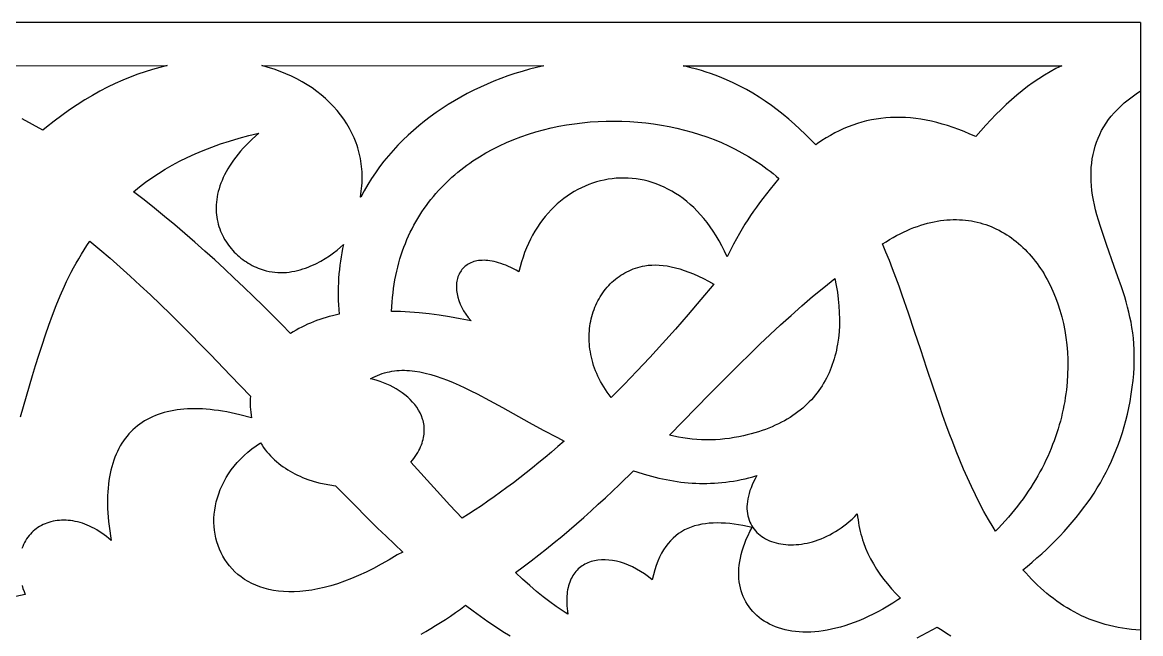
# Model space of a CAD drawing. Extents: x -170 to 170, y -20 to 44.
# Drawn here: x 114.6 to 170.2, y 13.1 to 43.5 of the extents above; entities that cross this region are included whole.
import ezdxf

# ---------------------------------------------------------------- set-up
doc = ezdxf.new("R2010")
doc.units = 0
doc.header["$MEASUREMENT"] = 0
doc.layers.get('0').update_dxf_attribs({"linetype": 'CONTINUOUS'})
doc.layers.add('LAYER_1', color=18, linetype='CONTINUOUS')

msp = doc.modelspace()

# ---------------------------------------------------------------- linework, layer by layer
msp.add_line((170.235, 43.518), (170.235, -20.482))
at = {"layer": 'LAYER_1'}
for points in [[(170.235, 43.518), (-170.138, 43.518)], [(107.188, 41.361), (121.778, 41.362), (121.416, 41.274), (121.051, 41.173), (120.683, 41.059), (120.312, 40.932), (119.94, 40.792), (119.566, 40.638), (119.19, 40.47), (118.813, 40.288), (118.435, 40.092), (118.055, 39.881), (117.675, 39.655), (117.294, 39.415), (116.913, 39.159), (116.532, 38.888), (116.151, 38.602), (115.77, 38.299), (115.585, 38.15), (115.078, 38.44), (114.568, 38.718)], [(170.235, 13.253), (170.003, 13.268), (169.775, 13.29), (169.55, 13.317), (169.328, 13.35), (169.111, 13.389), (168.896, 13.433), (168.685, 13.482), (168.477, 13.537), (168.273, 13.598), (168.071, 13.663), (167.873, 13.734), (167.679, 13.809), (167.487, 13.89), (167.298, 13.976), (167.112, 14.066), (166.93, 14.161), (166.75, 14.261), (166.573, 14.365), (166.399, 14.474), (166.228, 14.588), (166.059, 14.705), (165.894, 14.827), (165.731, 14.954), (165.571, 15.084), (165.413, 15.218), (165.258, 15.357), (165.105, 15.499), (164.955, 15.645), (164.807, 15.795), (164.662, 15.948), (164.519, 16.106), (164.378, 16.266), (164.58, 16.433), (164.828, 16.641), (165.071, 16.851), (165.31, 17.063), (165.543, 17.278), (165.771, 17.496), (165.993, 17.716), (166.211, 17.939), (166.423, 18.165), (166.629, 18.394), (166.83, 18.626), (167.025, 18.861), (167.215, 19.099), (167.399, 19.34), (167.577, 19.585), (167.749, 19.833), (167.915, 20.084), (168.075, 20.339), (168.229, 20.598), (168.377, 20.86), (168.519, 21.126), (168.654, 21.396), (168.783, 21.669), (168.906, 21.947), (169.022, 22.229), (169.131, 22.515), (169.234, 22.805), (169.33, 23.099), (169.419, 23.398), (169.502, 23.701), (169.578, 24.008), (169.646, 24.32), (169.708, 24.637), (169.769, 25), (169.82, 25.351), (169.86, 25.689), (169.889, 26.017), (169.909, 26.334), (169.919, 26.641), (169.92, 26.939), (169.912, 27.23), (169.896, 27.512), (169.872, 27.788), (169.841, 28.059), (169.802, 28.323), (169.757, 28.584), (169.705, 28.841), (169.647, 29.094), (169.583, 29.346), (169.515, 29.596), (169.441, 29.845), (169.364, 30.094), (169.282, 30.344), (169.108, 30.85), (168.923, 31.367), (168.531, 32.461), (168.331, 33.05), (168.231, 33.357), (168.133, 33.674), (168.059, 33.928), (167.993, 34.179), (167.935, 34.426), (167.886, 34.671), (167.845, 34.912), (167.813, 35.15), (167.789, 35.385), (167.773, 35.617), (167.766, 35.845), (167.769, 36.07), (167.78, 36.292), (167.8, 36.51), (167.829, 36.724), (167.867, 36.936), (167.915, 37.143), (167.972, 37.348), (168.038, 37.548), (168.114, 37.745), (168.2, 37.938), (168.295, 38.128), (168.401, 38.314), (168.516, 38.496), (168.641, 38.674), (168.776, 38.848), (168.922, 39.019), (169.078, 39.186), (169.244, 39.348), (169.421, 39.507), (169.608, 39.662), (169.806, 39.812), (170.015, 39.959), (170.235, 40.101)], [(114.475, 23.871), (114.779, 24.903), (115.08, 25.93), (115.234, 26.441), (115.39, 26.948), (115.55, 27.452), (115.716, 27.953), (115.888, 28.449), (116.068, 28.94), (116.257, 29.425), (116.456, 29.905), (116.666, 30.378), (116.776, 30.612), (116.889, 30.844), (117.005, 31.074), (117.125, 31.302), (117.249, 31.528), (117.377, 31.752), (117.508, 31.974), (117.644, 32.193), (117.784, 32.41), (117.929, 32.625), (118.432, 32.208), (118.935, 31.778), (119.438, 31.337), (119.939, 30.885), (120.441, 30.423), (120.942, 29.952), (121.442, 29.472), (121.942, 28.985), (122.442, 28.491), (122.94, 27.991), (123.439, 27.485), (123.936, 26.975), (124.93, 25.943), (125.922, 24.9), (125.913, 24.772), (125.909, 24.642), (125.91, 24.509), (125.914, 24.376), (125.923, 24.24), (125.936, 24.103), (125.953, 23.964), (125.975, 23.823), (125.394, 23.979), (125.174, 24.03), (124.958, 24.077), (124.744, 24.119), (124.534, 24.156), (124.327, 24.188), (124.124, 24.215), (123.923, 24.237), (123.726, 24.255), (123.533, 24.268), (123.342, 24.275), (123.155, 24.278), (122.972, 24.276), (122.792, 24.27), (122.616, 24.258), (122.443, 24.242), (122.273, 24.221), (122.108, 24.195), (121.946, 24.164), (121.787, 24.129), (121.633, 24.089), (121.482, 24.044), (121.335, 23.994), (121.191, 23.94), (121.052, 23.88), (120.916, 23.817), (120.785, 23.748), (120.657, 23.675), (120.533, 23.597), (120.413, 23.514), (120.298, 23.426), (120.186, 23.334), (120.078, 23.237), (119.975, 23.136), (119.876, 23.03), (119.781, 22.919), (119.69, 22.804), (119.603, 22.684), (119.521, 22.559), (119.443, 22.43), (119.37, 22.296), (119.3, 22.157), (119.236, 22.014), (119.175, 21.866), (119.119, 21.714), (119.068, 21.557), (119.021, 21.396), (118.979, 21.23), (118.942, 21.059), (118.909, 20.884), (118.881, 20.704), (118.857, 20.52), (118.839, 20.331), (118.825, 20.138), (118.816, 19.94), (118.811, 19.738), (118.812, 19.531), (118.818, 19.32), (118.828, 19.104), (118.844, 18.884), (118.864, 18.659), (118.89, 18.43), (118.92, 18.196), (118.956, 17.958), (118.997, 17.716), (118.879, 17.818), (118.76, 17.914), (118.641, 18.005), (118.521, 18.09), (118.401, 18.17), (118.281, 18.244), (118.161, 18.313), (118.04, 18.376), (117.92, 18.434), (117.8, 18.486), (117.68, 18.533), (117.561, 18.576), (117.442, 18.613), (117.323, 18.645), (117.206, 18.671), (117.089, 18.693), (116.974, 18.711), (116.859, 18.723), (116.746, 18.73), (116.634, 18.733), (116.523, 18.731), (116.414, 18.724), (116.307, 18.713), (116.201, 18.698), (116.097, 18.678), (115.995, 18.653), (115.896, 18.624), (115.798, 18.591), (115.703, 18.554), (115.61, 18.513), (115.52, 18.467), (115.433, 18.418), (115.348, 18.364), (115.266, 18.307), (115.188, 18.245), (115.112, 18.18), (115.039, 18.111), (114.97, 18.038), (114.904, 17.962), (114.842, 17.882), (114.784, 17.798), (114.729, 17.711), (114.678, 17.621), (114.632, 17.527), (114.589, 17.43), (114.551, 17.33)], [(114.559, 15.472), (114.603, 15.327), (114.654, 15.18), (114.711, 15.03), (114.246, 14.936)], [(134.423, 13.061), (134.661, 13.196), (134.902, 13.336), (135.143, 13.483), (135.387, 13.635), (135.632, 13.794), (135.879, 13.959), (136.128, 14.131), (136.379, 14.309), (136.631, 14.494), (137.003, 14.215), (137.374, 13.945), (137.745, 13.686), (138.115, 13.436), (138.485, 13.198), (138.854, 12.97)], [(159.113, 12.872), (159.613, 13.138), (160.105, 13.408), (160.356, 13.248), (160.57, 13.11), (160.785, 12.976)]]:
    msp.add_lwpolyline(points, dxfattribs=at)
for points in [[(140.532, 41.361), (140.168, 41.276), (139.807, 41.181), (139.449, 41.079), (139.093, 40.968), (138.741, 40.849), (138.393, 40.723), (138.048, 40.588), (137.708, 40.445), (137.372, 40.295), (137.041, 40.136), (136.714, 39.97), (136.393, 39.797), (136.076, 39.615), (135.766, 39.427), (135.461, 39.231), (135.163, 39.027), (134.871, 38.816), (134.585, 38.598), (134.307, 38.373), (134.035, 38.14), (133.771, 37.901), (133.514, 37.655), (133.266, 37.401), (133.025, 37.141), (132.793, 36.874), (132.569, 36.601), (132.355, 36.321), (132.149, 36.034), (131.953, 35.74), (131.766, 35.441), (131.589, 35.135), (131.423, 34.822), (131.399, 34.822), (131.424, 34.965), (131.444, 35.106), (131.461, 35.247), (131.474, 35.387), (131.483, 35.527), (131.489, 35.666), (131.49, 35.804), (131.488, 35.941), (131.482, 36.077), (131.473, 36.213), (131.46, 36.348), (131.443, 36.482), (131.423, 36.615), (131.399, 36.746), (131.372, 36.877), (131.341, 37.007), (131.307, 37.136), (131.27, 37.263), (131.229, 37.39), (131.185, 37.515), (131.087, 37.762), (130.977, 38.004), (130.853, 38.24), (130.718, 38.471), (130.571, 38.696), (130.411, 38.915), (130.241, 39.127), (130.059, 39.333), (129.867, 39.531), (129.663, 39.723), (129.45, 39.907), (129.226, 40.083), (128.993, 40.251), (128.75, 40.411), (128.497, 40.563), (128.236, 40.705), (127.966, 40.839), (127.688, 40.963), (127.401, 41.078), (127.107, 41.183), (126.805, 41.277), (126.495, 41.362)], [(166.307, 41.361), (166.015, 41.216), (165.728, 41.06), (165.443, 40.892), (165.163, 40.713), (164.885, 40.524), (164.611, 40.324), (164.34, 40.114), (164.072, 39.895), (163.807, 39.666), (163.545, 39.429), (163.285, 39.182), (163.029, 38.928), (162.774, 38.665), (162.522, 38.394), (162.273, 38.117), (162.025, 37.832), (161.74, 37.959), (161.457, 38.077), (161.178, 38.185), (160.901, 38.285), (160.627, 38.376), (160.356, 38.457), (160.088, 38.53), (159.822, 38.593), (159.559, 38.647), (159.299, 38.693), (159.041, 38.73), (158.786, 38.757), (158.533, 38.776), (158.283, 38.786), (158.035, 38.787), (157.79, 38.78), (157.547, 38.763), (157.306, 38.738), (157.068, 38.704), (156.831, 38.662), (156.597, 38.611), (156.365, 38.551), (156.135, 38.482), (155.907, 38.405), (155.681, 38.32), (155.457, 38.226), (155.235, 38.123), (155.015, 38.012), (154.796, 37.893), (154.58, 37.765), (154.365, 37.628), (154.152, 37.484), (154.067, 37.425), (153.807, 37.688), (153.543, 37.946), (153.274, 38.2), (153, 38.448), (152.721, 38.69), (152.437, 38.926), (152.148, 39.155), (151.853, 39.376), (151.552, 39.588), (151.246, 39.792), (150.934, 39.987), (150.615, 40.172), (150.291, 40.346), (149.96, 40.51), (149.623, 40.662), (149.279, 40.802), (149.055, 40.886), (148.83, 40.966), (148.604, 41.042), (148.377, 41.114), (148.148, 41.182), (147.919, 41.245), (147.688, 41.305), (147.457, 41.361)], [(144.417, 38.599), (144.813, 38.581), (145.208, 38.553), (145.602, 38.514), (145.994, 38.464), (146.383, 38.403), (146.77, 38.331), (147.154, 38.249), (147.535, 38.156), (147.911, 38.052), (148.282, 37.938), (148.649, 37.813), (149.01, 37.678), (149.366, 37.531), (149.715, 37.375), (150.057, 37.208), (150.392, 37.03), (150.72, 36.842), (151.039, 36.644), (151.35, 36.435), (151.651, 36.216), (151.799, 36.103), (151.943, 35.987), (152.086, 35.868), (152.226, 35.747), (151.796, 35.218), (151.429, 34.751), (151.263, 34.533), (151.107, 34.321), (150.959, 34.112), (150.817, 33.903), (150.678, 33.691), (150.541, 33.472), (150.404, 33.244), (150.264, 33.003), (150.121, 32.746), (149.972, 32.47), (149.647, 31.85), (149.521, 32.124), (149.389, 32.387), (149.252, 32.639), (149.111, 32.882), (148.964, 33.114), (148.812, 33.335), (148.656, 33.547), (148.496, 33.748), (148.332, 33.94), (148.164, 34.121), (147.992, 34.292), (147.817, 34.454), (147.639, 34.606), (147.458, 34.748), (147.274, 34.881), (147.088, 35.004), (146.899, 35.117), (146.708, 35.221), (146.515, 35.316), (146.32, 35.402), (146.124, 35.478), (145.927, 35.546), (145.729, 35.604), (145.53, 35.653), (145.33, 35.693), (145.13, 35.725), (144.929, 35.748), (144.729, 35.762), (144.528, 35.768), (144.328, 35.765), (144.129, 35.753), (143.931, 35.733), (143.733, 35.705), (143.537, 35.669), (143.343, 35.624), (143.15, 35.571), (142.959, 35.511), (142.77, 35.442), (142.583, 35.366), (142.399, 35.281), (142.218, 35.189), (142.039, 35.089), (141.864, 34.982), (141.692, 34.867), (141.524, 34.745), (141.36, 34.615), (141.199, 34.478), (141.043, 34.334), (140.891, 34.183), (140.744, 34.024), (140.602, 33.859), (140.464, 33.686), (140.332, 33.507), (140.206, 33.321), (140.085, 33.128), (139.97, 32.928), (139.862, 32.722), (139.759, 32.51), (139.663, 32.291), (139.574, 32.065), (139.492, 31.834), (139.417, 31.596), (139.35, 31.352), (139.29, 31.101), (139.154, 31.177), (139.02, 31.247), (138.89, 31.311), (138.762, 31.369), (138.637, 31.422), (138.515, 31.469), (138.396, 31.511), (138.28, 31.548), (138.167, 31.58), (138.057, 31.607), (137.95, 31.629), (137.846, 31.646), (137.744, 31.659), (137.646, 31.666), (137.551, 31.67), (137.459, 31.669), (137.37, 31.664), (137.284, 31.655), (137.201, 31.642), (137.121, 31.624), (137.044, 31.604), (136.971, 31.579), (136.9, 31.551), (136.833, 31.519), (136.769, 31.484), (136.708, 31.446), (136.65, 31.404), (136.596, 31.36), (136.545, 31.313), (136.497, 31.262), (136.452, 31.209), (136.411, 31.154), (136.373, 31.096), (136.338, 31.036), (136.306, 30.973), (136.278, 30.908), (136.254, 30.841), (136.232, 30.772), (136.214, 30.702), (136.2, 30.629), (136.188, 30.555), (136.181, 30.48), (136.176, 30.403), (136.176, 30.325), (136.184, 30.165), (136.207, 30.001), (136.244, 29.834), (136.295, 29.665), (136.361, 29.494), (136.441, 29.324), (136.536, 29.153), (136.646, 28.984), (136.77, 28.818), (136.909, 28.654), (136.363, 28.762), (135.832, 28.855), (135.316, 28.934), (134.813, 28.999), (134.326, 29.051), (133.853, 29.089), (133.395, 29.116), (132.951, 29.13), (132.961, 29.364), (132.977, 29.595), (132.996, 29.823), (133.021, 30.049), (133.049, 30.271), (133.082, 30.49), (133.12, 30.706), (133.161, 30.919), (133.207, 31.129), (133.257, 31.336), (133.311, 31.54), (133.369, 31.741), (133.431, 31.94), (133.496, 32.135), (133.566, 32.327), (133.639, 32.516), (133.716, 32.702), (133.797, 32.886), (133.882, 33.066), (133.97, 33.243), (134.061, 33.417), (134.156, 33.589), (134.254, 33.757), (134.356, 33.923), (134.461, 34.085), (134.569, 34.245), (134.68, 34.402), (134.795, 34.556), (134.912, 34.706), (135.033, 34.854), (135.156, 34.999), (135.282, 35.141), (135.411, 35.281), (135.543, 35.417), (135.678, 35.55), (135.815, 35.681), (135.955, 35.808), (136.097, 35.933), (136.242, 36.055), (136.389, 36.173), (136.539, 36.289), (136.691, 36.402), (136.845, 36.513), (137.002, 36.62), (137.16, 36.725), (137.321, 36.826), (137.648, 37.021), (137.983, 37.204), (138.326, 37.376), (138.675, 37.536), (139.03, 37.685), (139.391, 37.823), (139.758, 37.95), (140.13, 38.065), (140.506, 38.169), (140.886, 38.262), (141.27, 38.344), (141.657, 38.414), (142.047, 38.474), (142.439, 38.522), (142.832, 38.559), (143.228, 38.586), (143.624, 38.601), (144.02, 38.605)], [(126.175, 37.846), (126.011, 37.696), (125.856, 37.546), (125.708, 37.396), (125.568, 37.247), (125.436, 37.098), (125.311, 36.95), (125.194, 36.802), (125.085, 36.655), (124.982, 36.509), (124.886, 36.363), (124.798, 36.219), (124.716, 36.075), (124.641, 35.932), (124.572, 35.79), (124.51, 35.649), (124.455, 35.509), (124.405, 35.371), (124.362, 35.233), (124.324, 35.097), (124.293, 34.962), (124.267, 34.828), (124.246, 34.696), (124.232, 34.565), (124.222, 34.436), (124.218, 34.308), (124.219, 34.182), (124.224, 34.058), (124.235, 33.935), (124.251, 33.814), (124.271, 33.695), (124.295, 33.578), (124.324, 33.463), (124.357, 33.35), (124.394, 33.238), (124.436, 33.129), (124.481, 33.022), (124.53, 32.918), (124.582, 32.815), (124.638, 32.715), (124.698, 32.617), (124.76, 32.522), (124.826, 32.429), (124.895, 32.339), (124.967, 32.251), (125.041, 32.166), (125.118, 32.083), (125.198, 32.004), (125.28, 31.927), (125.364, 31.853), (125.451, 31.782), (125.539, 31.714), (125.63, 31.649), (125.722, 31.587), (125.816, 31.528), (125.911, 31.472), (126.008, 31.419), (126.106, 31.37), (126.206, 31.324), (126.306, 31.282), (126.407, 31.243), (126.509, 31.207), (126.612, 31.176), (126.715, 31.147), (126.858, 31.115), (127.001, 31.09), (127.144, 31.073), (127.286, 31.062), (127.429, 31.059), (127.571, 31.062), (127.713, 31.072), (127.853, 31.087), (127.993, 31.108), (128.132, 31.135), (128.269, 31.166), (128.405, 31.202), (128.54, 31.243), (128.672, 31.287), (128.803, 31.336), (128.932, 31.388), (129.058, 31.443), (129.182, 31.502), (129.421, 31.626), (129.649, 31.758), (129.863, 31.896), (130.063, 32.038), (130.246, 32.18), (130.413, 32.321), (130.56, 32.458), (130.515, 32.254), (130.474, 32.049), (130.437, 31.842), (130.404, 31.633), (130.375, 31.422), (130.351, 31.209), (130.33, 30.995), (130.314, 30.779), (130.301, 30.561), (130.294, 30.341), (130.29, 30.12), (130.291, 29.897), (130.297, 29.672), (130.306, 29.446), (130.321, 29.218), (130.34, 28.988), (130.011, 28.913), (129.849, 28.871), (129.689, 28.825), (129.53, 28.776), (129.373, 28.724), (129.218, 28.669), (129.065, 28.61), (128.914, 28.549), (128.765, 28.484), (128.619, 28.416), (128.475, 28.345), (128.334, 28.271), (128.195, 28.194), (128.059, 28.113), (127.926, 28.03), (127.469, 28.493), (127.008, 28.956), (126.542, 29.417), (126.071, 29.876), (125.597, 30.333), (125.118, 30.788), (124.635, 31.239), (124.148, 31.687), (123.657, 32.13), (123.162, 32.57), (122.663, 33.004), (122.16, 33.433), (121.653, 33.856), (121.143, 34.273), (120.629, 34.683), (120.112, 35.086), (120.401, 35.324), (120.703, 35.555), (121.016, 35.78), (121.342, 35.997), (121.68, 36.208), (122.032, 36.411), (122.397, 36.606), (122.776, 36.794), (123.169, 36.974), (123.576, 37.146), (123.999, 37.309), (124.436, 37.464), (124.89, 37.611), (125.359, 37.748), (125.844, 37.877), (126.346, 37.996)], [(161.215, 33.694), (161.366, 33.685), (161.516, 33.671), (161.665, 33.653), (161.812, 33.63), (161.957, 33.603), (162.101, 33.571), (162.243, 33.535), (162.384, 33.494), (162.522, 33.45), (162.659, 33.401), (162.794, 33.348), (162.928, 33.291), (163.059, 33.229), (163.189, 33.164), (163.317, 33.095), (163.443, 33.023), (163.567, 32.946), (163.688, 32.866), (163.808, 32.782), (163.926, 32.694), (164.042, 32.603), (164.155, 32.509), (164.267, 32.411), (164.376, 32.31), (164.483, 32.205), (164.588, 32.097), (164.691, 31.986), (164.791, 31.872), (164.889, 31.755), (164.984, 31.634), (165.077, 31.511), (165.168, 31.385), (165.256, 31.256), (165.342, 31.124), (165.426, 30.99), (165.506, 30.853), (165.584, 30.713), (165.733, 30.426), (165.871, 30.13), (165.997, 29.824), (166.113, 29.509), (166.217, 29.186), (166.31, 28.856), (166.39, 28.518), (166.459, 28.173), (166.515, 27.821), (166.558, 27.464), (166.588, 27.102), (166.605, 26.734), (166.609, 26.362), (166.599, 25.985), (166.576, 25.606), (166.538, 25.223), (166.513, 25.03), (166.485, 24.837), (166.454, 24.644), (166.419, 24.45), (166.38, 24.255), (166.337, 24.06), (166.29, 23.865), (166.24, 23.669), (166.186, 23.474), (166.127, 23.278), (166.065, 23.082), (165.999, 22.886), (165.93, 22.691), (165.856, 22.495), (165.778, 22.299), (165.696, 22.104), (165.61, 21.909), (165.519, 21.714), (165.425, 21.52), (165.326, 21.326), (165.224, 21.133), (165.116, 20.94), (165.005, 20.748), (164.89, 20.557), (164.77, 20.366), (164.645, 20.176), (164.516, 19.987), (164.383, 19.799), (164.246, 19.612), (164.104, 19.426), (163.957, 19.241), (163.806, 19.057), (163.65, 18.875), (163.489, 18.694), (163.324, 18.514), (163.155, 18.335), (163.007, 18.179), (162.889, 18.381), (162.659, 18.772), (162.436, 19.172), (162.221, 19.579), (162.013, 19.994), (161.81, 20.416), (161.614, 20.844), (161.424, 21.278), (161.239, 21.718), (161.058, 22.162), (160.882, 22.611), (160.71, 23.063), (160.542, 23.519), (160.378, 23.977), (160.216, 24.437), (159.9, 25.363), (159.591, 26.29), (159.287, 27.215), (158.984, 28.134), (158.68, 29.042), (158.371, 29.936), (158.214, 30.376), (158.054, 30.81), (157.892, 31.239), (157.727, 31.661), (157.558, 32.076), (157.385, 32.484), (157.563, 32.598), (157.74, 32.706), (157.916, 32.808), (158.091, 32.905), (158.265, 32.995), (158.438, 33.08), (158.611, 33.159), (158.782, 33.232), (158.952, 33.3), (159.122, 33.362), (159.29, 33.419), (159.457, 33.47), (159.623, 33.516), (159.788, 33.557), (159.952, 33.593), (160.114, 33.623), (160.275, 33.648), (160.435, 33.668), (160.594, 33.683), (160.751, 33.693), (160.907, 33.698), (161.062, 33.699)], [(146.271, 31.434), (146.465, 31.418), (146.665, 31.39), (146.87, 31.352), (147.081, 31.303), (147.298, 31.243), (147.521, 31.171), (147.751, 31.088), (147.986, 30.993), (148.228, 30.886), (148.476, 30.766), (148.73, 30.635), (148.992, 30.491), (148.351, 29.72), (147.713, 28.97), (147.076, 28.239), (146.439, 27.526), (145.801, 26.831), (145.162, 26.153), (144.519, 25.491), (143.874, 24.845), (143.775, 24.975), (143.681, 25.106), (143.592, 25.238), (143.508, 25.371), (143.429, 25.503), (143.355, 25.637), (143.286, 25.77), (143.221, 25.904), (143.161, 26.038), (143.106, 26.173), (143.055, 26.307), (143.009, 26.441), (142.967, 26.575), (142.93, 26.709), (142.897, 26.843), (142.868, 26.976), (142.844, 27.109), (142.823, 27.241), (142.807, 27.373), (142.795, 27.504), (142.787, 27.634), (142.784, 27.763), (142.784, 27.892), (142.788, 28.019), (142.795, 28.146), (142.807, 28.271), (142.822, 28.395), (142.841, 28.518), (142.864, 28.639), (142.89, 28.759), (142.92, 28.877), (142.954, 28.994), (142.99, 29.109), (143.03, 29.222), (143.074, 29.333), (143.121, 29.443), (143.171, 29.55), (143.224, 29.655), (143.28, 29.758), (143.339, 29.859), (143.402, 29.958), (143.467, 30.054), (143.535, 30.147), (143.606, 30.238), (143.68, 30.327), (143.757, 30.412), (143.836, 30.495), (143.918, 30.575), (144.003, 30.652), (144.09, 30.726), (144.18, 30.797), (144.272, 30.864), (144.367, 30.928), (144.464, 30.989), (144.563, 31.047), (144.664, 31.101), (144.768, 31.151), (144.874, 31.198), (144.981, 31.241), (145.091, 31.28), (145.203, 31.315), (145.317, 31.346), (145.433, 31.373), (145.55, 31.396), (145.723, 31.421), (145.9, 31.435), (146.083, 31.44)], [(155.086, 30.423), (155.141, 30.079), (155.185, 29.739), (155.216, 29.403), (155.236, 29.072), (155.243, 28.745), (155.238, 28.424), (155.221, 28.107), (155.19, 27.797), (155.146, 27.492), (155.119, 27.342), (155.089, 27.194), (155.056, 27.047), (155.019, 26.902), (154.978, 26.759), (154.935, 26.617), (154.887, 26.477), (154.837, 26.339), (154.782, 26.203), (154.724, 26.069), (154.663, 25.937), (154.598, 25.807), (154.529, 25.679), (154.457, 25.553), (154.381, 25.429), (154.301, 25.307), (154.218, 25.188), (154.131, 25.07), (154.04, 24.955), (153.945, 24.843), (153.847, 24.732), (153.744, 24.624), (153.638, 24.519), (153.528, 24.416), (153.414, 24.315), (153.295, 24.217), (153.173, 24.121), (153.047, 24.029), (152.917, 23.938), (152.783, 23.851), (152.645, 23.766), (152.503, 23.684), (152.356, 23.605), (152.205, 23.529), (152.051, 23.455), (151.892, 23.385), (151.728, 23.317), (151.561, 23.253), (151.389, 23.191), (151.213, 23.133), (151.032, 23.078), (150.848, 23.025), (150.658, 22.977), (150.465, 22.931), (150.234, 22.882), (150.002, 22.841), (149.77, 22.805), (149.537, 22.777), (149.303, 22.755), (149.07, 22.739), (148.836, 22.731), (148.603, 22.729), (148.371, 22.735), (148.139, 22.747), (147.909, 22.766), (147.68, 22.793), (147.453, 22.826), (147.228, 22.867), (147.004, 22.914), (146.784, 22.969), (148.778, 25.003), (149.773, 26.007), (150.273, 26.505), (150.775, 26.998), (151.282, 27.488), (151.794, 27.974), (152.311, 28.454), (152.835, 28.929), (153.367, 29.399), (153.908, 29.862), (154.458, 30.32), (155.019, 30.77)], [(133.714, 26.191), (133.841, 26.183), (133.97, 26.171), (134.1, 26.156), (134.363, 26.113), (134.629, 26.056), (134.899, 25.985), (135.173, 25.901), (135.451, 25.805), (135.733, 25.698), (136.019, 25.58), (136.31, 25.452), (136.604, 25.315), (136.903, 25.169), (137.206, 25.015), (137.826, 24.688), (138.464, 24.34), (139.796, 23.6), (140.491, 23.221), (141.206, 22.845), (141.543, 22.669), (141.227, 22.394), (140.911, 22.123), (140.595, 21.857), (140.278, 21.596), (139.962, 21.339), (139.645, 21.087), (139.328, 20.839), (139.011, 20.597), (138.693, 20.359), (138.376, 20.125), (138.058, 19.897), (137.74, 19.673), (137.421, 19.454), (137.103, 19.24), (136.784, 19.031), (136.465, 18.827), (135.852, 19.488), (135.222, 20.174), (133.91, 21.613), (133.989, 21.712), (134.063, 21.811), (134.132, 21.908), (134.195, 22.005), (134.253, 22.102), (134.306, 22.197), (134.354, 22.292), (134.397, 22.386), (134.435, 22.479), (134.468, 22.572), (134.497, 22.663), (134.522, 22.754), (134.541, 22.843), (134.557, 22.932), (134.568, 23.02), (134.576, 23.107), (134.579, 23.193), (134.578, 23.278), (134.573, 23.362), (134.565, 23.445), (134.553, 23.527), (134.537, 23.608), (134.518, 23.687), (134.495, 23.766), (134.441, 23.92), (134.373, 24.069), (134.294, 24.213), (134.204, 24.352), (134.104, 24.486), (133.995, 24.615), (133.877, 24.738), (133.751, 24.856), (133.618, 24.968), (133.479, 25.073), (133.334, 25.173), (133.184, 25.266), (133.03, 25.353), (132.872, 25.434), (132.713, 25.507), (132.551, 25.574), (132.388, 25.633), (132.225, 25.685), (132.062, 25.73), (131.901, 25.767), (132.016, 25.83), (132.131, 25.888), (132.248, 25.94), (132.365, 25.988), (132.484, 26.03), (132.603, 26.067), (132.723, 26.099), (132.843, 26.126), (132.965, 26.149), (133.088, 26.167), (133.211, 26.181), (133.335, 26.19), (133.46, 26.194), (133.587, 26.195)], [(126.503, 22.467), (126.581, 22.354), (126.662, 22.243), (126.747, 22.136), (126.835, 22.032), (126.928, 21.932), (127.023, 21.834), (127.123, 21.74), (127.225, 21.649), (127.33, 21.562), (127.439, 21.477), (127.55, 21.396), (127.663, 21.318), (127.78, 21.243), (127.898, 21.172), (128.019, 21.103), (128.142, 21.038), (128.267, 20.976), (128.394, 20.918), (128.523, 20.862), (128.654, 20.81), (128.785, 20.761), (129.053, 20.673), (129.325, 20.598), (129.6, 20.535), (129.877, 20.485), (130.156, 20.448), (130.997, 19.59), (131.836, 18.751), (132.255, 18.34), (132.674, 17.935), (133.092, 17.537), (133.51, 17.147), (133.235, 17.008), (132.833, 16.765), (132.44, 16.54), (132.055, 16.334), (131.678, 16.146), (131.31, 15.976), (130.95, 15.824), (130.599, 15.688), (130.256, 15.569), (129.922, 15.466), (129.597, 15.379), (129.281, 15.307), (128.974, 15.25), (128.675, 15.208), (128.386, 15.179), (128.105, 15.165), (127.834, 15.163), (127.571, 15.175), (127.318, 15.199), (127.074, 15.234), (126.839, 15.282), (126.614, 15.34), (126.397, 15.41), (126.191, 15.49), (125.993, 15.579), (125.805, 15.679), (125.627, 15.787), (125.459, 15.904), (125.299, 16.03), (125.15, 16.163), (125.011, 16.304), (124.881, 16.452), (124.761, 16.606), (124.651, 16.767), (124.551, 16.933), (124.461, 17.105), (124.381, 17.282), (124.311, 17.464), (124.251, 17.649), (124.202, 17.839), (124.163, 18.031), (124.134, 18.227), (124.115, 18.425), (124.107, 18.625), (124.109, 18.827), (124.122, 19.031), (124.146, 19.235), (124.18, 19.439), (124.224, 19.644), (124.28, 19.848), (124.346, 20.052), (124.423, 20.254), (124.511, 20.454), (124.609, 20.653), (124.719, 20.849), (124.84, 21.042), (124.972, 21.232), (125.115, 21.418), (125.269, 21.601), (125.434, 21.778), (125.61, 21.951), (125.798, 22.118), (125.998, 22.28), (126.208, 22.435), (126.43, 22.584)], [(145.164, 21.133), (145.531, 21.02), (145.896, 20.918), (146.261, 20.828), (146.625, 20.75), (146.99, 20.685), (147.355, 20.633), (147.721, 20.594), (147.905, 20.58), (148.089, 20.57), (148.273, 20.564), (148.458, 20.561), (148.644, 20.562), (148.83, 20.567), (149.017, 20.576), (149.204, 20.589), (149.393, 20.606), (149.582, 20.627), (149.772, 20.652), (149.963, 20.682), (150.156, 20.716), (150.349, 20.754), (150.543, 20.797), (150.739, 20.845), (150.936, 20.897), (151.134, 20.954), (151.048, 20.798), (150.971, 20.646), (150.902, 20.497), (150.842, 20.35), (150.79, 20.207), (150.746, 20.066), (150.709, 19.929), (150.681, 19.795), (150.66, 19.664), (150.647, 19.536), (150.64, 19.412), (150.641, 19.291), (150.649, 19.173), (150.663, 19.059), (150.684, 18.949), (150.711, 18.842), (150.744, 18.739), (150.783, 18.64), (150.829, 18.544), (150.879, 18.452), (150.936, 18.365), (150.997, 18.281), (151.064, 18.201), (151.136, 18.125), (151.213, 18.053), (151.294, 17.985), (151.38, 17.922), (151.47, 17.863), (151.564, 17.808), (151.662, 17.758), (151.764, 17.712), (151.869, 17.67), (151.978, 17.633), (152.09, 17.601), (152.206, 17.573), (152.324, 17.55), (152.445, 17.532), (152.569, 17.519), (152.695, 17.51), (152.823, 17.507), (152.953, 17.508), (153.086, 17.515), (153.22, 17.526), (153.355, 17.543), (153.492, 17.565), (153.63, 17.592), (153.77, 17.625), (153.91, 17.662), (154.051, 17.706), (154.192, 17.755), (154.334, 17.809), (154.476, 17.869), (154.618, 17.934), (154.76, 18.006), (154.901, 18.083), (155.042, 18.166), (155.183, 18.254), (155.322, 18.349), (155.461, 18.45), (155.598, 18.556), (155.734, 18.669), (155.869, 18.788), (156.002, 18.913), (156.133, 19.044), (156.148, 18.897), (156.167, 18.751), (156.189, 18.605), (156.215, 18.461), (156.244, 18.318), (156.277, 18.176), (156.313, 18.035), (156.353, 17.896), (156.395, 17.757), (156.442, 17.619), (156.544, 17.347), (156.66, 17.079), (156.789, 16.816), (156.931, 16.556), (157.086, 16.301), (157.254, 16.05), (157.434, 15.803), (157.627, 15.56), (157.832, 15.321), (158.049, 15.085), (158.279, 14.854), (158.152, 14.769), (157.902, 14.606), (157.653, 14.452), (157.407, 14.308), (157.162, 14.172), (156.919, 14.046), (156.679, 13.929), (156.441, 13.82), (156.206, 13.721), (155.973, 13.63), (155.743, 13.547), (155.515, 13.473), (155.291, 13.406), (155.07, 13.349), (154.852, 13.299), (154.637, 13.256), (154.426, 13.222), (154.219, 13.195), (154.015, 13.176), (153.816, 13.164), (153.62, 13.16), (153.428, 13.162), (153.241, 13.172), (153.058, 13.189), (152.88, 13.212), (152.706, 13.242), (152.537, 13.279), (152.373, 13.322), (152.214, 13.372), (152.06, 13.427), (151.911, 13.489), (151.768, 13.557), (151.63, 13.63), (151.498, 13.71), (151.371, 13.795), (151.251, 13.885), (151.137, 13.981), (151.028, 14.082), (150.926, 14.189), (150.831, 14.3), (150.742, 14.416), (150.66, 14.537), (150.584, 14.663), (150.515, 14.793), (150.454, 14.928), (150.399, 15.067), (150.352, 15.21), (150.313, 15.358), (150.28, 15.509), (150.256, 15.664), (150.239, 15.823), (150.23, 15.985), (150.23, 16.151), (150.237, 16.321), (150.253, 16.493), (150.277, 16.669), (150.31, 16.848), (150.352, 17.029), (150.402, 17.214), (150.461, 17.401), (150.529, 17.59), (150.607, 17.782), (150.694, 17.977), (150.79, 18.173), (150.896, 18.372), (150.665, 18.423), (150.438, 18.467), (150.215, 18.505), (149.995, 18.537), (149.779, 18.562), (149.567, 18.58), (149.359, 18.591), (149.155, 18.595), (148.956, 18.59), (148.761, 18.578), (148.571, 18.557), (148.386, 18.528), (148.206, 18.49), (148.031, 18.443), (147.861, 18.387), (147.697, 18.321), (147.538, 18.245), (147.385, 18.159), (147.238, 18.063), (147.097, 17.957), (146.962, 17.84), (146.833, 17.711), (146.711, 17.571), (146.596, 17.42), (146.487, 17.257), (146.385, 17.082), (146.29, 16.894), (146.203, 16.694), (146.122, 16.481), (146.049, 16.254), (145.984, 16.015), (145.927, 15.762), (145.735, 15.915), (145.54, 16.056), (145.342, 16.184), (145.143, 16.3), (144.943, 16.403), (144.743, 16.493), (144.543, 16.57), (144.344, 16.634), (144.148, 16.685), (143.953, 16.722), (143.762, 16.747), (143.575, 16.758), (143.393, 16.756), (143.215, 16.74), (143.129, 16.727), (143.044, 16.711), (142.961, 16.691), (142.88, 16.668), (142.8, 16.641), (142.723, 16.611), (142.647, 16.578), (142.574, 16.541), (142.503, 16.5), (142.434, 16.456), (142.367, 16.409), (142.303, 16.358), (142.242, 16.303), (142.183, 16.246), (142.127, 16.184), (142.073, 16.119), (142.023, 16.05), (141.975, 15.978), (141.931, 15.903), (141.89, 15.823), (141.852, 15.74), (141.817, 15.654), (141.786, 15.564), (141.758, 15.47), (141.734, 15.373), (141.714, 15.272), (141.697, 15.167), (141.684, 15.059), (141.675, 14.947), (141.67, 14.831), (141.67, 14.712), (141.673, 14.589), (141.681, 14.462), (141.693, 14.332), (141.71, 14.198), (141.731, 14.06), (141.586, 14.144), (141.439, 14.235), (141.289, 14.332), (141.136, 14.435), (140.824, 14.66), (140.502, 14.909), (140.169, 15.181), (139.827, 15.475), (139.475, 15.791), (139.113, 16.127), (139.508, 16.415), (139.899, 16.708), (140.286, 17.006), (140.668, 17.307), (141.046, 17.613), (141.42, 17.923), (141.791, 18.236), (142.158, 18.553), (142.521, 18.873), (142.882, 19.196), (143.24, 19.522), (143.595, 19.85), (144.298, 20.514), (144.993, 21.185)]]:
    msp.add_lwpolyline(points, close=True, dxfattribs=at)

doc.saveas('drawing.dxf')
